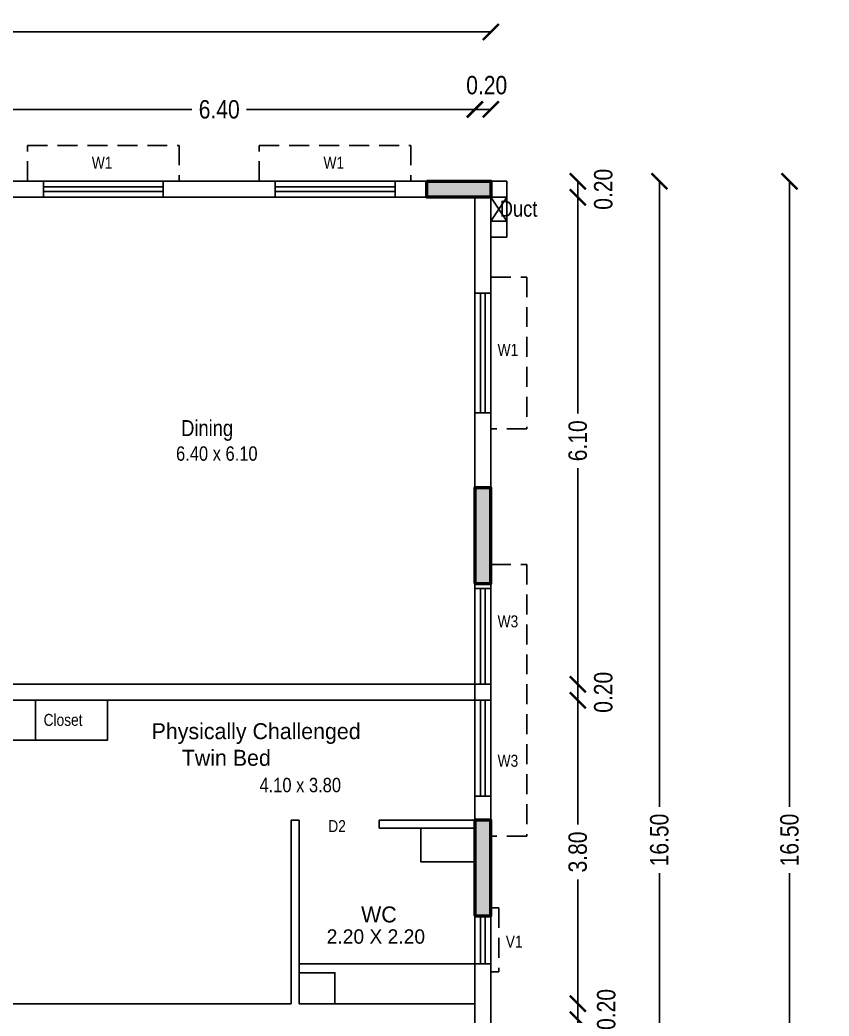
# Model space of a CAD drawing. Header units: metres. Extents: x -488 to 19274, y 1106 to 2071.
# Drawn here: x 19107.33 to 19117.45, y 1116.8 to 1129.28 of the extents above; entities that cross this region are included whole.
import ezdxf

# ---------------------------------------------------------------- set-up
doc = ezdxf.new("R2010")
doc.units = ezdxf.units.M
doc.header["$MEASUREMENT"] = 0
doc.linetypes.add('HIDDEN', pattern=[0.375, 0.25, -0.125])
for name, color, linetype in [('0 @ 1 (2)', 7, 'Continuous'), ('BLK_1_FLR_0_CARPET_AREA', 17, 'Continuous'), ('BLK_1_FLR_0_REGULAR_ROOM_0', 117, 'Continuous'), ('BLK_1_FLR_0_WASH', 55, 'Continuous'), ('BLK_1_FLR_0_WATER_CLOSET', 1, 'Continuous')]:
    doc.layers.add(name, color=color, linetype=linetype)
doc.layers.add('BLK_1_FLR_0_BLT_UP_AREA', color=17, linetype='Continuous', plot=False)
doc.layers.add('COL', color=1, linetype='Continuous', lineweight=50)
doc.layers.add('Hatch', color=8, linetype='Continuous', lineweight=5)
doc.styles.add('CODE', font='swissc.ttf', dxfattribs={"height": 0.25})
doc.styles.get("Standard").update_dxf_attribs({"font": 'swissc.ttf', "height": 0.23})
doc.dimstyles.new('OUTER', dxfattribs={"dimscale": 0, "dimtxt": 0.3, "dimasz": 0.18, "dimexe": 0.18, "dimexo": 0.0625, "dimgap": 0.09, "dimtad": 0, "dimzin": 0, "dimdsep": 46, "dimtxsty": 'CODE', "dimcen": 0.09, "dimse1": 1, "dimse2": 1, "dimclrd": 8, "dimclrt": 1, "dimadec": 0, "dimazin": 0, "dimtfac": 1, "dimtofl": 0, "dimtmove": 0, "dimatfit": 3, "dimfxl": 0, "dimtolj": 1, "dimtzin": 0, "dimarcsym": 0})

# ---------------------------------------------------------------- blocks, each defined once
blk = doc.blocks.new('zw$3395')
at = {"layer": 'Hatch'}
h = blk.add_hatch(color=256, dxfattribs=at)
h.dxf.hatch_style = 1
h.paths.add_polyline_path([(15.05, 12.675), (15.05, 11.475), (15.25, 11.475), (15.25, 12.675)])
h.paths.add_polyline_path([(21.65, 12.661), (21.65, 11.461), (21.85, 11.461), (21.85, 12.661)])
h.paths.add_polyline_path([(15.05, 8.5), (15.05, 7.3), (15.25, 7.3), (15.25, 8.5)])
h.paths.add_polyline_path([(21.65, 8.5), (21.65, 7.3), (21.85, 7.3), (21.85, 8.5)])
h.paths.add_polyline_path([(15.05, 4.675), (15.05, 3.475), (15.25, 3.475), (15.25, 4.675)])
h.paths.add_polyline_path([(21.65, 4.675), (21.65, 3.475), (21.85, 3.475), (21.85, 4.675)])
h.paths.add_polyline_path([(0, 3.5), (0, 3.3), (0.8, 3.3), (0.8, 3.5)])
h.paths.add_polyline_path([(4.5, 3.5), (4.5, 3.3), (5.3, 3.3), (5.3, 3.5)])
h.paths.add_polyline_path([(15.05, 16.5), (15.05, 16.3), (15.85, 16.3), (15.85, 16.5)])
h.paths.add_polyline_path([(0, 0.2), (0, 0), (0.8, 0), (0.8, 0.2)])
h.paths.add_polyline_path([(5.4, 0.2), (5.4, 0), (6.2, 0), (6.2, 0.2)])
h.paths.add_polyline_path([(0, 6.8), (0, 6.6), (0.8, 6.6), (0.8, 6.8)])
h.paths.add_polyline_path([(5.4, 6.8), (5.4, 6.6), (6.2, 6.6), (6.2, 6.8)])
h.paths.add_polyline_path([(21.05, 16.5), (21.05, 16.3), (21.85, 16.3), (21.85, 16.5)])
h.paths.add_polyline_path([(13.35, 12.1), (13.35, 12.9), (13.55, 12.9), (13.55, 12.1)])
h.paths.add_polyline_path([(4.5, 9.8), (4.5, 10), (5.3, 10), (5.3, 9.8)])
h.paths.add_polyline_path([(0, 10), (0, 9.8), (0.8, 9.8), (0.8, 10)])
h.paths.add_polyline_path([(13.35, 7.3), (13.35, 8.1), (13.55, 8.1), (13.55, 7.3)])
h.paths.add_polyline_path([(15.05, 0.2), (15.05, 0), (15.85, 0), (15.85, 0.2)])
h.paths.add_polyline_path([(21.05, 0.2), (21.05, 0), (21.85, 0), (21.85, 0.2)])
h.paths.add_polyline_path([(7.7, 5.1), (7.7, 5.3), (8.3, 5.3), (8.3, 5.1)])
h.paths.add_polyline_path([(7.7, 7.5), (7.7, 7.3), (8.3, 7.3), (8.3, 7.5)])
h.paths.add_polyline_path([(7.7, 10), (7.7, 10.2), (8.3, 10.2), (8.3, 10)])
h.paths.add_polyline_path([(10.15, 7.3), (10.15, 7.9), (10.35, 7.9), (10.35, 7.3)])
h.paths.add_polyline_path([(7.7, 0), (7.7, 0.2), (8.3, 0.2), (8.3, 0)])
h.paths.add_polyline_path([(3.1, 13.3), (3.1, 13.1), (3.7, 13.1), (3.7, 13.3)])
h.paths.add_polyline_path([(0, 13.1), (0, 13.3), (0.6, 13.3), (0.6, 13.1)])
h.paths.add_polyline_path([(5.6, 13.1), (5.6, 13.3), (6.2, 13.3), (6.2, 13.1)])
h.paths.add_polyline_path([(10.15, 10.2), (10.15, 9.6), (10.35, 9.6), (10.35, 10.2)])
h.paths.add_polyline_path([(7.7, 12.7), (7.7, 12.9), (8.3, 12.9), (8.3, 12.7)])
h.paths.add_polyline_path([(10.15, 12.3), (10.15, 12.9), (10.35, 12.9), (10.35, 12.3)])
h.paths.add_polyline_path([(12.95, 5.3), (12.95, 5.1), (13.55, 5.1), (13.55, 5.3)])
h.paths.add_polyline_path([(7.7, 16.3), (7.7, 16.5), (8.3, 16.5), (8.3, 16.3)])
h.paths.add_polyline_path([(9.75, 16.3), (9.75, 16.5), (10.35, 16.5), (10.35, 16.3)])
h.paths.add_polyline_path([(3.1, 16.3), (3.1, 16.5), (3.7, 16.5), (3.7, 16.3)])
h.paths.add_polyline_path([(0, 16.3), (0, 16.5), (0.6, 16.5), (0.6, 16.3)])
h.paths.add_polyline_path([(12.95, 16.3), (12.95, 16.5), (13.55, 16.5), (13.55, 16.3)])
h.paths.add_polyline_path([(12.95, 0), (12.95, 0.2), (13.55, 0.2), (13.55, 0)])
at = {"layer": 'COL'}
for points in [[(21.05, 16.5), (21.85, 16.5), (21.85, 16.3), (21.05, 16.3)], [(21.65, 11.461), (21.85, 11.461), (21.85, 12.661), (21.65, 12.661)], [(21.65, 7.3), (21.85, 7.3), (21.85, 8.5), (21.65, 8.5)]]:
    blk.add_lwpolyline(points, close=True, dxfattribs=at)
blk = doc.blocks.new('_ArchTick')
at = {"const_width": 0.15}
blk.add_lwpolyline([(-0.5, -0.5), (0.5, 0.5)], dxfattribs=at)
blk = doc.blocks.new('*D302')
at = {"lineweight": -2}
for p, q in [((19106.62, 1128.154), (19109.478, 1128.154)), ((19113.02, 1128.154), (19110.163, 1128.154))]:
    blk.add_line(p, q, dxfattribs=at)
at = {"layer": 'Defpoints', "color": 0}
for p in [(19113.02, 1128.154), (19106.62, 1127.054), (19113.02, 1127.054)]:
    blk.add_point(p, dxfattribs=at)
at = {"lineweight": -2, "xscale": 0.2, "yscale": 0.2, "zscale": 0.2, "rotation": 180}
blk.add_blockref('_ArchTick', (19106.62, 1128.154), dxfattribs=at)
at = {"lineweight": -2, "xscale": 0.2, "yscale": 0.2, "zscale": 0.2}
blk.add_blockref('_ArchTick', (19113.02, 1128.154), dxfattribs=at)
at = {"insert": (19109.82, 1128.154), "char_height": 0.23, "attachment_point": 5}
blk.add_mtext('\\A1;6.40', dxfattribs=at)
blk = doc.blocks.new('*D303')
at = {"lineweight": -2}
blk.add_line((19113.02, 1128.154), (19113.22, 1128.154), dxfattribs=at)
at = {"layer": 'Defpoints', "color": 0}
for p in [(19113.22, 1128.154), (19113.02, 1127.054), (19113.22, 1127.054)]:
    blk.add_point(p, dxfattribs=at)
at = {"lineweight": -2, "xscale": 0.2, "yscale": 0.2, "zscale": 0.2, "rotation": 180}
blk.add_blockref('_ArchTick', (19113.02, 1128.154), dxfattribs=at)
at = {"lineweight": -2, "xscale": 0.2, "yscale": 0.2, "zscale": 0.2}
blk.add_blockref('_ArchTick', (19113.22, 1128.154), dxfattribs=at)
at = {"insert": (19113.168, 1128.457), "char_height": 0.23, "attachment_point": 5}
blk.add_mtext('\\A1;0.20', dxfattribs=at)
blk = doc.blocks.new('*D304')
at = {"lineweight": -2}
for p, q in [((19091.37, 1129.124), (19101.878, 1129.124)), ((19113.22, 1129.124), (19102.713, 1129.124))]:
    blk.add_line(p, q, dxfattribs=at)
at = {"layer": 'Defpoints', "color": 0}
for p in [(19113.22, 1129.124), (19091.37, 1127.254), (19113.22, 1127.254)]:
    blk.add_point(p, dxfattribs=at)
at = {"lineweight": -2, "xscale": 0.2, "yscale": 0.2, "zscale": 0.2, "rotation": 180}
blk.add_blockref('_ArchTick', (19091.37, 1129.124), dxfattribs=at)
at = {"lineweight": -2, "xscale": 0.2, "yscale": 0.2, "zscale": 0.2}
blk.add_blockref('_ArchTick', (19113.22, 1129.124), dxfattribs=at)
at = {"insert": (19102.295, 1129.124), "char_height": 0.23, "attachment_point": 5}
blk.add_mtext('\\A1;21.85', dxfattribs=at)
blk = doc.blocks.new('*D305')
at = {"lineweight": -2}
for p, q in [((19114.308, 1127.054), (19114.308, 1124.347)), ((19114.308, 1120.954), (19114.308, 1123.662))]:
    blk.add_line(p, q, dxfattribs=at)
at = {"layer": 'Defpoints', "color": 0}
for p in [(19113.02, 1127.054), (19113.02, 1120.954), (19114.308, 1120.954)]:
    blk.add_point(p, dxfattribs=at)
at = {"lineweight": -2, "xscale": 0.2, "yscale": 0.2, "zscale": 0.2}
for p, rotation in [((19114.308, 1127.054), 90), ((19114.308, 1120.954), 270)]:
    blk.add_blockref('_ArchTick', p, dxfattribs=dict(at, rotation=rotation))
at = {"insert": (19114.308, 1124.004), "char_height": 0.23, "attachment_point": 5, "rotation": 90}
blk.add_mtext('\\A1;6.10', dxfattribs=at)
blk = doc.blocks.new('*D306')
at = {"lineweight": -2}
blk.add_line((19114.308, 1120.954), (19114.308, 1120.754), dxfattribs=at)
at = {"layer": 'Defpoints', "color": 0}
for p in [(19113.02, 1120.954), (19113.02, 1120.754), (19114.308, 1120.754)]:
    blk.add_point(p, dxfattribs=at)
at = {"lineweight": -2, "xscale": 0.2, "yscale": 0.2, "zscale": 0.2}
for p, rotation in [((19114.308, 1120.954), 90), ((19114.308, 1120.754), 270)]:
    blk.add_blockref('_ArchTick', p, dxfattribs=dict(at, rotation=rotation))
at = {"insert": (19114.628, 1120.854), "char_height": 0.23, "attachment_point": 5, "rotation": 90}
blk.add_mtext('\\A1;0.20', dxfattribs=at)
blk = doc.blocks.new('*D307')
at = {"lineweight": -2}
for p, q in [((19114.308, 1120.754), (19114.308, 1119.198)), ((19114.308, 1116.954), (19114.308, 1118.511))]:
    blk.add_line(p, q, dxfattribs=at)
at = {"layer": 'Defpoints', "color": 0}
for p in [(19113.02, 1120.754), (19113.02, 1116.954), (19114.308, 1116.954)]:
    blk.add_point(p, dxfattribs=at)
at = {"lineweight": -2, "xscale": 0.2, "yscale": 0.2, "zscale": 0.2}
for p, rotation in [((19114.308, 1120.754), 90), ((19114.308, 1116.954), 270)]:
    blk.add_blockref('_ArchTick', p, dxfattribs=dict(at, rotation=rotation))
at = {"insert": (19114.308, 1118.854), "char_height": 0.23, "attachment_point": 5, "rotation": 90}
blk.add_mtext('\\A1;3.80', dxfattribs=at)
blk = doc.blocks.new('*D308')
at = {"lineweight": -2}
blk.add_line((19114.308, 1116.954), (19114.308, 1116.754), dxfattribs=at)
at = {"layer": 'Defpoints', "color": 0}
for p in [(19113.02, 1116.954), (19113.02, 1116.754), (19114.308, 1116.754)]:
    blk.add_point(p, dxfattribs=at)
at = {"lineweight": -2, "xscale": 0.2, "yscale": 0.2, "zscale": 0.2}
for p, rotation in [((19114.308, 1116.954), 90), ((19114.308, 1116.754), 270)]:
    blk.add_blockref('_ArchTick', p, dxfattribs=dict(at, rotation=rotation))
at = {"insert": (19114.665, 1116.882), "char_height": 0.23, "attachment_point": 5, "rotation": 90}
blk.add_mtext('\\A1;0.20', dxfattribs=at)
blk = doc.blocks.new('*D309')
at = {"lineweight": -2}
for p, q in [((19114.308, 1116.754), (19114.308, 1115.198)), ((19114.308, 1112.954), (19114.308, 1114.511))]:
    blk.add_line(p, q, dxfattribs=at)
at = {"layer": 'Defpoints', "color": 0}
for p in [(19113.02, 1116.754), (19113.02, 1112.954), (19114.308, 1112.954)]:
    blk.add_point(p, dxfattribs=at)
at = {"lineweight": -2, "xscale": 0.2, "yscale": 0.2, "zscale": 0.2}
for p, rotation in [((19114.308, 1116.754), 90), ((19114.308, 1112.954), 270)]:
    blk.add_blockref('_ArchTick', p, dxfattribs=dict(at, rotation=rotation))
at = {"insert": (19114.308, 1114.854), "char_height": 0.23, "attachment_point": 5, "rotation": 90}
blk.add_mtext('\\A1;3.80', dxfattribs=at)
blk = doc.blocks.new('*D313')
at = {"lineweight": -2}
for p, q in [((19115.329, 1127.254), (19115.329, 1119.419)), ((19115.329, 1110.754), (19115.329, 1118.59))]:
    blk.add_line(p, q, dxfattribs=at)
at = {"layer": 'Defpoints', "color": 0}
for p in [(19112.844, 1127.254), (19112.844, 1110.754), (19115.329, 1110.754)]:
    blk.add_point(p, dxfattribs=at)
at = {"lineweight": -2, "xscale": 0.2, "yscale": 0.2, "zscale": 0.2}
for p, rotation in [((19115.329, 1127.254), 90), ((19115.329, 1110.754), 270)]:
    blk.add_blockref('_ArchTick', p, dxfattribs=dict(at, rotation=rotation))
at = {"insert": (19115.329, 1119.004), "char_height": 0.23, "attachment_point": 5, "rotation": 90}
blk.add_mtext('\\A1;16.50', dxfattribs=at)
blk = doc.blocks.new('*D346')
at = {"lineweight": -2}
for p, q in [((19116.958, 1127.254), (19116.958, 1119.419)), ((19116.958, 1110.754), (19116.958, 1118.59))]:
    blk.add_line(p, q, dxfattribs=at)
at = {"layer": 'Defpoints', "color": 0}
for p in [(19119.5, 1127.254), (19116.958, 1110.754), (19119.5, 1110.754)]:
    blk.add_point(p, dxfattribs=at)
at = {"lineweight": -2, "xscale": 0.2, "yscale": 0.2, "zscale": 0.2}
for p, rotation in [((19116.958, 1127.254), 90), ((19116.958, 1110.754), 270)]:
    blk.add_blockref('_ArchTick', p, dxfattribs=dict(at, rotation=rotation))
at = {"insert": (19116.958, 1119.004), "char_height": 0.23, "attachment_point": 5, "rotation": 90}
blk.add_mtext('\\A1;16.50', dxfattribs=at)
blk = doc.blocks.new('*D534')
at = {"lineweight": -2}
blk.add_line((19114.308, 1127.254), (19114.308, 1127.054), dxfattribs=at)
at = {"layer": 'Defpoints', "color": 0}
for p in [(19113.02, 1127.254), (19113.02, 1127.054), (19114.308, 1127.054)]:
    blk.add_point(p, dxfattribs=at)
at = {"lineweight": -2, "xscale": 0.2, "yscale": 0.2, "zscale": 0.2}
for p, rotation in [((19114.308, 1127.254), 90), ((19114.308, 1127.054), 270)]:
    blk.add_blockref('_ArchTick', p, dxfattribs=dict(at, rotation=rotation))
at = {"insert": (19114.628, 1127.154), "char_height": 0.23, "attachment_point": 5, "rotation": 90}
blk.add_mtext('\\A1;0.20', dxfattribs=at)

msp = doc.modelspace()

# ---------------------------------------------------------------- linework, layer by layer
at = {"linetype": 'HIDDEN'}
for p, q in [((19107.42031, 1127.70427), (19109.32031, 1127.70427)), ((19107.42031, 1127.25427), (19107.42031, 1127.70427)), ((19109.32031, 1127.70427), (19109.32031, 1127.25427)), ((19110.32031, 1127.70427), (19112.22031, 1127.70427)), ((19110.32031, 1127.25427), (19110.32031, 1127.70427)), ((19112.22031, 1127.70427), (19112.22031, 1127.25427)), ((19113.22031, 1126.05427), (19113.67031, 1126.05427)), ((19113.67031, 1126.05427), (19113.67031, 1124.15427)), ((19113.67031, 1124.15427), (19113.22031, 1124.15427)), ((19113.22031, 1122.45427), (19113.67031, 1122.45427)), ((19113.67031, 1122.45427), (19113.67031, 1119.05427)), ((19113.67031, 1119.05427), (19113.22031, 1119.05427)), ((19113.22031, 1118.15427), (19113.32031, 1118.15427)), ((19113.32031, 1118.15427), (19113.32031, 1117.35427)), ((19113.22031, 1117.35427), (19113.32031, 1117.35427))]:
    msp.add_line(p, q, dxfattribs=at)
for p, q in [((19106.32031, 1127.25427), (19107.62031, 1127.25427)), ((19107.62031, 1127.25427), (19109.12031, 1127.25427)), ((19107.62031, 1127.05427), (19107.62031, 1127.25427)), ((19109.12031, 1127.05427), (19109.12031, 1127.25427)), ((19110.52031, 1127.25427), (19109.12031, 1127.25427)), ((19110.52031, 1127.25427), (19112.02031, 1127.25427)), ((19110.52031, 1127.05427), (19110.52031, 1127.25427)), ((19112.02031, 1127.05427), (19112.02031, 1127.25427)), ((19113.42031, 1127.25427), (19112.02031, 1127.25427)), ((19113.42031, 1127.25427), (19113.42031, 1127.05427)), ((19107.62031, 1127.18427), (19109.12031, 1127.18427)), ((19107.62031, 1127.12427), (19109.12031, 1127.12427)), ((19110.52031, 1127.18427), (19112.02031, 1127.18427)), ((19110.52031, 1127.12427), (19112.02031, 1127.12427)), ((19107.62031, 1127.05427), (19106.62031, 1127.05427)), ((19107.62031, 1127.05427), (19109.12031, 1127.05427)), ((19110.52031, 1127.05427), (19109.12031, 1127.05427)), ((19110.52031, 1127.05427), (19112.02031, 1127.05427)), ((19113.02031, 1127.05427), (19112.02031, 1127.05427)), ((19113.02031, 1125.85427), (19113.02031, 1127.05427)), ((19113.42031, 1126.75427), (19113.22031, 1127.05427)), ((19113.42031, 1127.05427), (19113.22031, 1126.75427)), ((19113.42031, 1127.05427), (19113.22031, 1127.05427)), ((19113.22031, 1126.75427), (19113.22031, 1127.05427)), ((19113.42031, 1127.05427), (19113.42031, 1126.75427)), ((19113.22031, 1126.75427), (19113.42031, 1126.75427)), ((19113.42031, 1126.75427), (19113.42031, 1126.55427)), ((19113.42031, 1126.55427), (19113.22031, 1126.55427)), ((19113.22031, 1125.85427), (19113.22031, 1126.55427)), ((19113.02031, 1124.35427), (19113.02031, 1125.85427)), ((19113.02031, 1125.85427), (19113.22031, 1125.85427)), ((19113.09031, 1124.35427), (19113.09031, 1125.85427)), ((19113.15031, 1124.35427), (19113.15031, 1125.85427)), ((19113.22031, 1124.35427), (19113.22031, 1125.85427)), ((19113.02031, 1124.35427), (19113.22031, 1124.35427)), ((19113.02031, 1122.15427), (19113.02031, 1124.35427)), ((19113.22031, 1122.15427), (19113.22031, 1124.35427)), ((19113.02031, 1122.15427), (19113.02031, 1120.95427)), ((19113.02031, 1122.15427), (19113.22031, 1122.15427)), ((19113.09031, 1122.15427), (19113.09031, 1120.95427)), ((19113.15031, 1122.15427), (19113.15031, 1120.95427)), ((19113.22031, 1122.15427), (19113.22031, 1120.95427)), ((19106.42031, 1120.95427), (19113.22031, 1120.95427)), ((19113.22031, 1120.75427), (19113.22031, 1120.95427)), ((19106.62031, 1120.75427), (19113.22031, 1120.75427)), ((19113.02031, 1119.55427), (19113.02031, 1120.75427)), ((19113.09031, 1119.55427), (19113.09031, 1120.75427)), ((19113.15031, 1119.55427), (19113.15031, 1120.75427)), ((19113.22031, 1119.55427), (19113.22031, 1120.75427)), ((19113.02031, 1119.55427), (19113.02031, 1119.25427)), ((19113.02031, 1119.55427), (19113.22031, 1119.55427)), ((19113.22031, 1119.55427), (19113.22031, 1118.05427)), ((19110.82031, 1119.25427), (19110.72031, 1119.25427)), ((19110.72031, 1116.95427), (19110.72031, 1119.25427)), ((19110.82031, 1116.95427), (19110.82031, 1119.25427)), ((19111.82031, 1119.15427), (19111.82031, 1119.25427)), ((19113.02031, 1119.25427), (19111.82031, 1119.25427)), ((19111.82031, 1119.25427), (19111.82031, 1119.15427)), ((19113.02031, 1119.15427), (19111.82031, 1119.15427)), ((19113.02031, 1119.15427), (19113.02031, 1118.05427)), ((19113.02031, 1118.05427), (19113.02031, 1117.45427)), ((19113.22031, 1118.05427), (19113.02031, 1118.05427)), ((19113.09031, 1118.05427), (19113.09031, 1117.45427)), ((19113.15031, 1118.05427), (19113.15031, 1117.45427)), ((19113.22031, 1118.05427), (19113.22031, 1117.45427)), ((19113.02031, 1117.45427), (19113.22031, 1117.45427)), ((19113.02031, 1117.45427), (19113.02031, 1116.95427)), ((19113.22031, 1117.45427), (19113.22031, 1116.02927)), ((19106.62031, 1116.95427), (19110.72031, 1116.95427)), ((19110.82031, 1116.95427), (19113.02031, 1116.95427))]:
    msp.add_line(p, q)
at = {"layer": 'BLK_1_FLR_0_BLT_UP_AREA', "color": 17}
msp.add_lwpolyline([(19113.22031, 1127.25427), (19091.37031, 1127.25427), (19091.37031, 1110.75427), (19113.22031, 1110.75427)], close=True, dxfattribs=at)
at = {"layer": 'BLK_1_FLR_0_CARPET_AREA', "color": 17}
msp.add_lwpolyline([(19113.02031, 1120.95427), (19113.02031, 1112.95427), (19099.07031, 1112.95427), (19099.07031, 1110.95427), (19091.57031, 1110.95427), (19091.57031, 1123.85427), (19097.57031, 1123.85427), (19097.57031, 1127.05427), (19099.07031, 1127.05425), (19099.07031, 1118.05427), (19104.92031, 1118.05427), (19104.92031, 1123.45427), (19106.42031, 1123.45427), (19106.42031, 1120.95427), (19113.02031, 1120.95427), (19113.02031, 1112.95427)], close=True, dxfattribs=at)
at = {"layer": 'BLK_1_FLR_0_REGULAR_ROOM_0', "color": 2}
msp.add_lwpolyline([(19113.02031, 1120.95427), (19113.02031, 1112.95427), (19099.07031, 1112.95427), (19099.07031, 1110.95427), (19091.57031, 1110.95427), (19091.57031, 1123.85427), (19097.57031, 1123.85427), (19097.57031, 1127.05427), (19099.07031, 1127.05425), (19099.07031, 1118.05427), (19104.92031, 1118.05427), (19104.92031, 1123.45427), (19106.42031, 1123.45427), (19106.42031, 1120.95427), (19113.02031, 1120.95427), (19113.02031, 1112.95427)], close=True, dxfattribs=at)
at = {"layer": 'BLK_1_FLR_0_WASH', "color": 60}
for points in [[(19113.02031, 1119.15427), (19112.34388, 1119.15427), (19112.34388, 1118.73049), (19113.02031, 1118.73049)], [(19110.82031, 1116.95427), (19111.26756, 1116.95427), (19111.26756, 1117.34144), (19110.82031, 1117.34144)]]:
    msp.add_lwpolyline(points, close=True, dxfattribs=at)
at = {"layer": 'BLK_1_FLR_0_WATER_CLOSET', "color": 1, "ltscale": 400}
for points in [[(19107.52031, 1120.75427), (19107.52031, 1120.25427), (19106.62031, 1120.25427), (19106.62031, 1120.75427)], [(19108.42031, 1120.75427), (19108.42031, 1120.25427), (19107.52031, 1120.25427), (19107.52031, 1120.75427)]]:
    msp.add_lwpolyline(points, close=True, dxfattribs=at)
at = {"layer": 'BLK_1_FLR_0_WATER_CLOSET', "color": 2, "ltscale": 400}
msp.add_lwpolyline([(19110.82031, 1116.95427), (19113.02031, 1116.95427), (19113.02031, 1117.45427), (19110.82031, 1117.45427)], close=True, dxfattribs=at)

# ---------------------------------------------------------------- block references
msp.add_blockref('zw$3395', (19091.37031, 1110.75427))

# ---------------------------------------------------------------- texts
for s, insert, char_height, width, attachment_point in [('W1', (19108.22541, 1127.56184), 0.15, 0.3942709, 1), ('W1', (19111.12541, 1127.56184), 0.15, 0.3942709, 1), ('Duct', (19113.80225, 1126.80795), 0.2, 3.8320968, 9), ('W1', (19113.30451, 1125.21774), 0.15, 0.3942709, 1), ('{\\W8.12292;   }Dining', (19107.7917, 1124.26316), 0.2, 3.8320968, 1), ('6.40 x 6.10', (19110.30012, 1123.75167), 0.18, 3.8320968, 9), ('W3', (19113.30451, 1121.81774), 0.15, 0.3942709, 1), ('Closet', (19107.62181, 1120.43125), 0.15, 1.5896265, 7), ('{\\fHeebo|b0|i0|c0|p34;\\W1.90448; \\W1;Physically Challenged \\P{\\W6.983425; }Twin Bed}', (19108.83211, 1119.93091), 0.2, 3.8320968, 7), ('W3', (19113.30451, 1120.0718), 0.15, 0.3942709, 1), ('4.10 x 3.80 ', (19111.34445, 1119.78282), 0.18, 3.8320968, 3), ('D2', (19111.18526, 1119.25303), 0.15, 0.3942709, 1), ('{\\fHeebo|b0|i0|c0|p34;WC}', (19111.59603, 1117.96883), 0.2, 3.8320968, 7), ('\\fHeebo|b0|i0|c0|p34;2.20 X 2.20 ', (19111.16528, 1117.70275), 0.18, 3.8320968, 7), ('V1', (19113.40693, 1117.80666), 0.15, 0.3942709, 1)]:
    msp.add_mtext(s, dxfattribs=dict(insert=insert, char_height=char_height, width=width, attachment_point=attachment_point))

# ---------------------------------------------------------------- dimensions: what is measured, and where the dimension line sits
at = {"layer": '0 @ 1 (2)'}
for p1, p2, distance, picture, middle in [((19091.37031, 1127.25427), (19113.22031, 1127.25427), 1.86997, '*D304', (19102.29531, 1129.12424)), ((19112.84439, 1127.25427), (19112.84439, 1110.75427), 2.48411, '*D313', (19115.3285, 1119.00427)), ((19119.50036, 1127.25427), (19119.50036, 1110.75427), -2.54194, '*D346', (19116.95842, 1119.00427))]:
    dim = msp.add_aligned_dim(p1=p1, p2=p2, distance=distance, dimstyle='OUTER', override={"dimscale": 1, "dimtxt": 0.23, "dimasz": 0.2, "dimtxsty": 'Standard', "dimblk": 'ArchTick', "dimclrd": 256, "dimclre": 256, "dimclrt": 256, "dimtix": 0, "dimtofl": 0, "dimtmove": 0, "dimatfit": 3, "dimfxl": 0}, dxfattribs=at)
    dim.commit()
    dim.dimension.update_dxf_attribs({"geometry": picture, "text_midpoint": middle})
for base, p1, p2, angle, picture, middle in [((19113.22031, 1128.15363), (19113.02031, 1127.05427), (19113.22031, 1127.05427), 180, '*D303', (19113.16765, 1128.45662)), ((19114.30762, 1127.05427), (19113.02031, 1127.25427), (19113.02031, 1127.05427), 90, '*D534', (19114.62797, 1127.15396)), ((19114.30762, 1120.75427), (19113.02031, 1120.95427), (19113.02031, 1120.75427), 90, '*D306', (19114.62797, 1120.85396)), ((19114.30762, 1116.75427), (19113.02031, 1116.95427), (19113.02031, 1116.75427), 90, '*D308', (19114.66463, 1116.88188))]:
    dim = msp.add_linear_dim(base=base, p1=p1, p2=p2, angle=angle, dimstyle='OUTER', override={"dimscale": 1, "dimtxt": 0.23, "dimasz": 0.2, "dimtxsty": 'Standard', "dimblk": 'ArchTick', "dimclrd": 256, "dimclre": 256, "dimclrt": 256, "dimtix": 0, "dimtofl": 0, "dimtmove": 1, "dimatfit": 3, "dimfxl": 0}, dxfattribs=at)
    dim.commit()
    dim.dimension.update_dxf_attribs({"geometry": picture, "text_midpoint": middle, "dimtype": 128})
for base, p1, p2, angle, picture, middle in [((19113.02031, 1128.15363), (19106.62031, 1127.05427), (19113.02031, 1127.05427), 180, '*D302', (19109.82031, 1128.15363)), ((19114.30762, 1120.95427), (19113.0202, 1127.05427), (19113.02031, 1120.95427), 90, '*D305', (19114.30762, 1124.00427)), ((19114.30762, 1116.95427), (19113.02031, 1120.75427), (19113.02031, 1116.95427), 90, '*D307', (19114.30762, 1118.85427)), ((19114.30762, 1112.95427), (19113.02031, 1116.75427), (19113.02031, 1112.95427), 90, '*D309', (19114.30762, 1114.85427))]:
    dim = msp.add_linear_dim(base=base, p1=p1, p2=p2, angle=angle, dimstyle='OUTER', override={"dimscale": 1, "dimtxt": 0.23, "dimasz": 0.2, "dimtxsty": 'Standard', "dimblk": 'ArchTick', "dimclrd": 256, "dimclre": 256, "dimclrt": 256, "dimtix": 0, "dimtofl": 0, "dimtmove": 1, "dimatfit": 3, "dimfxl": 0}, dxfattribs=at)
    dim.commit()
    dim.dimension.update_dxf_attribs({"geometry": picture, "text_midpoint": middle})

doc.saveas('drawing.dxf')
